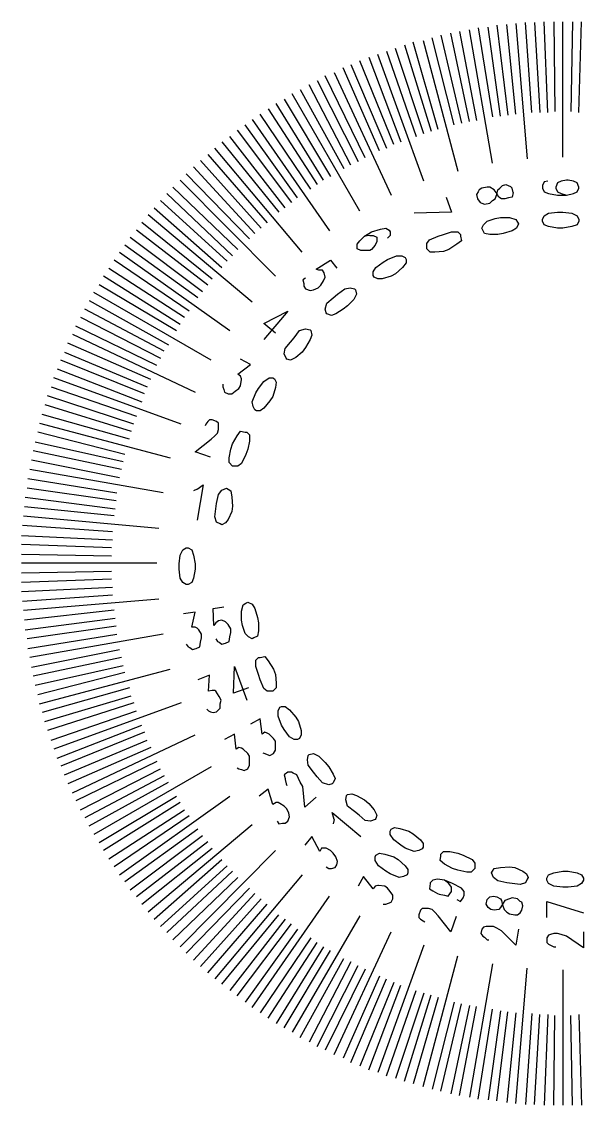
# Model space of a CAD drawing. Extents: x 0.51 to 3.5, y 0.51 to 3.5.
# Drawn here: x 0.505 to 2.058, y 0.505 to 3.5 of the extents above; entities that cross this region are included whole.
import ezdxf

# ---------------------------------------------------------------- set-up
doc = ezdxf.new("R2010")
doc.units = 0
doc.layers.add('1', color=7, linetype='CONTINUOUS')

msp = doc.modelspace()

# ---------------------------------------------------------------- linework, layer by layer
at = {"layer": '1', "color": 7, "linetype": 'CONTINUOUS'}
for p, q in [((1.8071, 3.1088), (1.7431, 3.4779)), ((1.7677, 3.4828), (1.8071, 3.2367)), ((1.8292, 3.2392), (1.7948, 3.4852)), ((1.8194, 3.4902), (1.8489, 3.2416)), ((1.8711, 3.2441), (1.8465, 3.4926)), ((1.8711, 3.4951), (1.9031, 3.1211)), ((1.9154, 3.249), (1.8981, 3.4975)), ((1.9227, 3.4975), (1.9375, 3.249)), ((1.9596, 3.249), (1.9498, 3.5)), ((1.9769, 3.5), (1.9793, 3.2515)), ((2.0015, 3.126), (2.0015, 3.5)), ((2.0285, 3.5), (2.0236, 3.2515)), ((2.0458, 3.249), (2.0531, 3.5)), ((1.6152, 3.4483), (1.7111, 3.0866)), ((1.7013, 3.2146), (1.6398, 3.4557)), ((1.6644, 3.4631), (1.721, 3.2195)), ((1.7431, 3.2244), (1.6914, 3.468)), ((1.716, 3.4729), (1.7628, 3.2269)), ((1.5143, 3.4188), (1.5955, 3.1826)), ((1.6176, 3.19), (1.5389, 3.4262)), ((1.5635, 3.436), (1.6373, 3.1973)), ((1.657, 3.2023), (1.5881, 3.4434)), ((1.534, 3.1604), (1.4405, 3.3917)), ((1.4651, 3.4016), (1.5536, 3.1678)), ((1.6176, 3.0595), (1.4897, 3.409)), ((1.3691, 3.3597), (1.5266, 3.0202)), ((1.4946, 3.1432), (1.3937, 3.372)), ((1.4158, 3.3819), (1.5143, 3.1506)), ((1.4158, 3.1038), (1.3002, 3.3253)), ((1.3223, 3.3376), (1.4355, 3.1137)), ((1.4552, 3.1235), (1.3445, 3.3499)), ((1.4405, 2.9759), (1.2534, 3.3007)), ((1.2756, 3.313), (1.3962, 3.094)), ((1.3396, 3.062), (1.2092, 3.2736)), ((1.2313, 3.2859), (1.3593, 3.0719)), ((1.3051, 3.0374), (1.1649, 3.2441)), ((1.187, 3.2589), (1.3223, 3.0497)), ((1.2682, 3.0128), (1.123, 3.2146)), ((1.1427, 3.2293), (1.3568, 2.9218)), ((1.2338, 2.9857), (1.0812, 3.1826)), ((1.1009, 3.1998), (1.251, 3.0005)), ((1.2805, 2.8627), (1.0394, 3.1506)), ((1.0591, 3.1678), (1.2165, 2.9734)), ((1.1673, 2.9291), (1, 3.1161)), ((1.0197, 3.1334), (1.1845, 2.9439)), ((0.9803, 3.0989), (1.1501, 2.9144)), ((0.9434, 3.062), (1.2067, 2.7963)), ((1.1353, 2.8996), (0.9606, 3.0792)), ((1.9498, 3.0571), (1.9449, 3.0472)), ((1.9596, 3.0595), (1.9498, 3.0571)), ((1.9867, 3.0546), (1.9818, 3.0423)), ((1.9966, 3.0595), (1.9867, 3.0546)), ((2.0113, 3.062), (1.9966, 3.0595)), ((2.0162, 3.062), (2.0113, 3.062)), ((2.031, 3.0595), (2.0162, 3.062)), ((2.0408, 3.0546), (2.031, 3.0595)), ((2.0458, 3.0423), (2.0408, 3.0546)), ((0.9065, 3.0251), (1.0886, 2.8529)), ((1.1033, 2.8701), (0.9237, 3.0423)), ((1.7677, 3.03), (1.7628, 3.0226)), ((1.7702, 3.0349), (1.7677, 3.03)), ((1.7776, 3.0399), (1.7702, 3.0349)), ((1.7923, 3.0423), (1.7776, 3.0399)), ((1.7997, 3.0423), (1.7923, 3.0423)), ((1.812, 3.0349), (1.7997, 3.0423)), ((1.8169, 3.0276), (1.812, 3.0349)), ((1.8243, 3.0153), (1.8169, 3.0276)), ((1.8194, 3.0226), (1.8219, 3.0349)), ((1.8219, 3.0349), (1.8268, 3.0399)), ((1.8268, 3.0399), (1.8342, 3.0472)), ((1.8342, 3.0472), (1.844, 3.0497)), ((1.844, 3.0497), (1.8563, 3.0448)), ((1.8563, 3.0448), (1.8612, 3.0399)), ((1.8637, 3.0276), (1.8612, 3.0399)), ((1.8637, 3.0276), (1.8612, 3.0153)), ((1.9449, 3.0472), (1.9449, 3.0399)), ((1.9449, 3.0399), (1.9498, 3.03)), ((1.9498, 3.03), (1.9621, 3.0251)), ((1.9621, 3.0251), (1.9867, 3.0202)), ((1.9818, 3.0423), (1.9818, 3.0399)), ((1.9818, 3.0399), (1.9867, 3.03)), ((1.9867, 3.03), (1.9966, 3.0251)), ((1.9966, 3.0251), (2.0113, 3.0202)), ((2.0113, 3.0202), (2.031, 3.0251)), ((2.031, 3.0251), (2.0408, 3.03)), ((2.0408, 3.03), (2.0458, 3.0399)), ((2.0458, 3.0399), (2.0458, 3.0423)), ((1.0738, 2.8381), (0.8893, 3.0054)), ((1.6791, 3.0153), (1.6939, 2.9734)), ((1.7628, 3.0226), (1.7653, 3.0103)), ((1.7653, 3.0103), (1.7726, 3.0005)), ((1.7726, 3.0005), (1.7776, 2.998)), ((1.7776, 2.998), (1.7849, 2.9956)), ((1.7849, 2.9956), (1.7997, 2.998)), ((1.7997, 2.998), (1.8071, 3.0054)), ((1.8071, 3.0054), (1.8145, 3.0103)), ((1.8145, 3.0103), (1.8194, 3.0226)), ((1.8317, 3.0103), (1.8243, 3.0153)), ((1.8415, 3.0103), (1.8317, 3.0103)), ((1.8514, 3.0128), (1.8415, 3.0103)), ((1.8612, 3.0153), (1.8514, 3.0128)), ((1.9867, 3.0202), (2.0113, 3.0202)), ((1.1427, 2.7249), (0.8548, 2.966)), ((0.872, 2.9857), (1.0591, 2.8209)), ((1.6939, 2.9734), (1.5906, 2.971)), ((1.9498, 2.9636), (1.9621, 2.971)), ((1.9621, 2.971), (1.9867, 2.9734)), ((1.9867, 2.9734), (2.0015, 2.9734)), ((2.0015, 2.9734), (2.0261, 2.971)), ((2.0261, 2.971), (2.0408, 2.9636)), ((0.8376, 2.9464), (1.032, 2.7889)), ((1.7776, 2.9291), (1.7825, 2.939)), ((1.7825, 2.939), (1.7923, 2.9488)), ((1.7923, 2.9488), (1.8145, 2.9562)), ((1.8145, 2.9562), (1.8292, 2.9587)), ((1.8292, 2.9587), (1.8538, 2.9587)), ((1.8538, 2.9587), (1.8711, 2.9537)), ((1.8711, 2.9537), (1.876, 2.9464)), ((1.8784, 2.9414), (1.8735, 2.9291)), ((1.876, 2.9464), (1.8784, 2.9414)), ((1.9449, 2.9537), (1.9498, 2.9636)), ((1.9449, 2.9488), (1.9449, 2.9537)), ((1.9498, 2.939), (1.9449, 2.9488)), ((1.9621, 2.9341), (1.9498, 2.939)), ((2.0408, 2.939), (2.0261, 2.9341)), ((2.0408, 2.9636), (2.0458, 2.9537)), ((2.0458, 2.9488), (2.0408, 2.939)), ((2.0458, 2.9537), (2.0458, 2.9488)), ((1.0197, 2.7717), (0.8228, 2.9242)), ((1.4405, 2.8947), (1.4528, 2.907)), ((1.4528, 2.907), (1.4724, 2.9193)), ((1.4675, 2.9094), (1.4528, 2.907)), ((1.4675, 2.9094), (1.4774, 2.9094)), ((1.4724, 2.9193), (1.497, 2.9267)), ((1.4774, 2.9094), (1.4872, 2.9045)), ((1.497, 2.9267), (1.5118, 2.9291)), ((1.5118, 2.9291), (1.5217, 2.9242)), ((1.5241, 2.9094), (1.5167, 2.9021)), ((1.5217, 2.9242), (1.5241, 2.9193)), ((1.5241, 2.9193), (1.5241, 2.9094)), ((1.6324, 2.8971), (1.657, 2.907)), ((1.657, 2.907), (1.6718, 2.9119)), ((1.6718, 2.9119), (1.6939, 2.9193)), ((1.6939, 2.9193), (1.7111, 2.9193)), ((1.7111, 2.9193), (1.7185, 2.9119)), ((1.7185, 2.9119), (1.7185, 2.907)), ((1.7185, 2.907), (1.721, 2.8947)), ((1.78, 2.9242), (1.7776, 2.9291)), ((1.7849, 2.9144), (1.78, 2.9242)), ((1.7997, 2.9119), (1.7849, 2.9144)), ((1.8219, 2.9119), (1.7997, 2.9119)), ((1.8366, 2.9144), (1.8219, 2.9119)), ((1.8612, 2.9218), (1.8366, 2.9144)), ((1.8735, 2.9291), (1.8612, 2.9218)), ((1.9867, 2.9291), (1.9621, 2.9341)), ((2.0015, 2.9291), (1.9867, 2.9291)), ((2.0261, 2.9341), (2.0015, 2.9291)), ((0.9926, 2.7372), (0.7908, 2.8824)), ((0.8056, 2.9045), (1.0049, 2.7544)), ((1.4331, 2.8848), (1.4405, 2.8947)), ((1.4331, 2.875), (1.4331, 2.8848)), ((1.4331, 2.8725), (1.4331, 2.875)), ((1.4823, 2.8824), (1.4724, 2.8701)), ((1.4872, 2.8922), (1.4823, 2.8824)), ((1.4872, 2.9045), (1.4872, 2.9021)), ((1.4872, 2.9021), (1.4872, 2.8922)), ((1.625, 2.8873), (1.6324, 2.8971)), ((1.625, 2.8775), (1.625, 2.8873)), ((1.625, 2.8725), (1.625, 2.8775)), ((1.7087, 2.8848), (1.6865, 2.8701)), ((1.721, 2.8947), (1.7087, 2.8848)), ((0.7761, 2.8627), (1.0812, 2.6462)), ((1.4429, 2.8676), (1.4331, 2.8725)), ((1.4552, 2.8676), (1.4429, 2.8676)), ((1.4675, 2.8676), (1.4552, 2.8676)), ((1.4724, 2.8701), (1.4675, 2.8676)), ((1.5167, 2.843), (1.5413, 2.8529)), ((1.5413, 2.8529), (1.5561, 2.8529)), ((1.5561, 2.8529), (1.5659, 2.8479)), ((1.5659, 2.8479), (1.5684, 2.843)), ((1.6348, 2.8627), (1.625, 2.8725)), ((1.6471, 2.8627), (1.6348, 2.8627)), ((1.6718, 2.8652), (1.6471, 2.8627)), ((1.6865, 2.8701), (1.6718, 2.8652)), ((0.7466, 2.8184), (0.9557, 2.6831)), ((0.968, 2.7003), (0.7613, 2.8406)), ((1.3199, 2.8159), (1.3593, 2.8406)), ((1.3273, 2.8135), (1.3199, 2.8159)), ((1.3593, 2.8406), (1.3765, 2.8184)), ((1.4774, 2.8086), (1.4847, 2.8209)), ((1.4847, 2.8209), (1.5044, 2.8356)), ((1.5044, 2.8356), (1.5167, 2.843)), ((1.5586, 2.8209), (1.5389, 2.8036)), ((1.5684, 2.8332), (1.5586, 2.8209)), ((1.5684, 2.843), (1.5684, 2.8332)), ((0.9434, 2.6634), (0.7318, 2.7963)), ((1.2904, 2.7913), (1.283, 2.7864)), ((1.283, 2.7864), (1.2854, 2.7766)), ((1.3371, 2.8135), (1.3273, 2.8135)), ((1.342, 2.8061), (1.3371, 2.8135)), ((1.3396, 2.784), (1.3445, 2.7938)), ((1.3445, 2.7938), (1.342, 2.8061)), ((1.4774, 2.7987), (1.4774, 2.8086)), ((1.4798, 2.7938), (1.4774, 2.7987)), ((1.4897, 2.7889), (1.4798, 2.7938)), ((1.502, 2.7889), (1.4897, 2.7889)), ((1.5266, 2.7963), (1.502, 2.7889)), ((1.5389, 2.8036), (1.5266, 2.7963)), ((0.7195, 2.7741), (0.9336, 2.6462)), ((1.2854, 2.7766), (1.2854, 2.7692)), ((1.2854, 2.7692), (1.2904, 2.7618)), ((1.2904, 2.7618), (1.3027, 2.7569)), ((1.3027, 2.7569), (1.3125, 2.7594)), ((1.3125, 2.7594), (1.3248, 2.7643)), ((1.3248, 2.7643), (1.3322, 2.7717)), ((1.3322, 2.7717), (1.3396, 2.784)), ((1.3789, 2.747), (1.3986, 2.7618)), ((1.3986, 2.7618), (1.4134, 2.7643)), ((1.4134, 2.7643), (1.4257, 2.7618)), ((1.4257, 2.7618), (1.4281, 2.7594)), ((1.4281, 2.7594), (1.4306, 2.747)), ((0.6924, 2.7298), (0.9114, 2.6068)), ((1.0295, 2.565), (0.7047, 2.752)), ((1.3494, 2.7224), (1.3666, 2.7372)), ((1.3666, 2.7372), (1.3789, 2.747)), ((1.4232, 2.7323), (1.406, 2.7151)), ((1.4306, 2.747), (1.4232, 2.7323)), ((0.8991, 2.5896), (0.6801, 2.7052)), ((1.2411, 2.7003), (1.1747, 2.6216)), ((1.1747, 2.6658), (1.2411, 2.7003)), ((1.3445, 2.7052), (1.3494, 2.7224)), ((1.3469, 2.6954), (1.3445, 2.7052)), ((1.3494, 2.6929), (1.3469, 2.6954)), ((1.3937, 2.7052), (1.374, 2.6929)), ((1.406, 2.7151), (1.3937, 2.7052)), ((0.6678, 2.6831), (0.8893, 2.5699)), ((1.2067, 2.6388), (1.1747, 2.6658)), ((1.3617, 2.688), (1.3494, 2.6929)), ((1.374, 2.6929), (1.3617, 2.688)), ((0.6457, 2.6363), (0.9852, 2.4764)), ((0.8794, 2.5502), (0.6555, 2.6585)), ((1.2584, 2.6265), (1.2731, 2.6462)), ((1.2731, 2.6462), (1.2904, 2.6511)), ((1.2904, 2.6511), (1.3027, 2.6486)), ((1.3027, 2.6486), (1.3051, 2.6462)), ((1.3051, 2.6462), (1.3076, 2.6339)), ((0.8622, 2.5108), (0.6334, 2.6117)), ((1.2338, 2.5969), (1.2485, 2.6142)), ((1.2485, 2.6142), (1.2584, 2.6265)), ((1.3027, 2.6216), (1.2904, 2.5994)), ((1.3076, 2.6339), (1.3027, 2.6216)), ((0.6235, 2.5871), (0.8524, 2.4911)), ((1.2313, 2.5822), (1.2338, 2.5969)), ((1.2362, 2.5699), (1.2313, 2.5822)), ((1.2805, 2.5871), (1.2633, 2.5723)), ((1.2904, 2.5994), (1.2805, 2.5871)), ((0.845, 2.4715), (0.6137, 2.565)), ((1.1033, 2.5256), (1.1378, 2.5527)), ((1.1378, 2.5527), (1.1107, 2.5674)), ((1.2387, 2.5674), (1.2362, 2.5699)), ((1.2485, 2.565), (1.2387, 2.5674)), ((1.2633, 2.5723), (1.2485, 2.565)), ((0.9459, 2.3878), (0.594, 2.5157)), ((0.6038, 2.5404), (0.8376, 2.4493)), ((1.1107, 2.5207), (1.1033, 2.5256)), ((1.1132, 2.5133), (1.1107, 2.5207)), ((1.1747, 2.5059), (1.1895, 2.5157)), ((1.1895, 2.5157), (1.1993, 2.5157)), ((1.1993, 2.5157), (1.2042, 2.5133)), ((0.5866, 2.4911), (0.8228, 2.4099)), ((1.0615, 2.4985), (1.0615, 2.4911)), ((1.0615, 2.4911), (1.064, 2.4838)), ((1.096, 2.4788), (1.1058, 2.4862)), ((1.1058, 2.4862), (1.1107, 2.4936)), ((1.1107, 2.4936), (1.1132, 2.5108)), ((1.1132, 2.5108), (1.1132, 2.5133)), ((1.1526, 2.4739), (1.1599, 2.4862)), ((1.1599, 2.4862), (1.1747, 2.5059)), ((1.2067, 2.4887), (1.1993, 2.4641)), ((1.2042, 2.5133), (1.2092, 2.5034)), ((1.2092, 2.5034), (1.2067, 2.4887)), ((0.8155, 2.3878), (0.5768, 2.4665)), ((1.064, 2.4838), (1.0664, 2.4764)), ((1.0664, 2.4764), (1.0763, 2.4715)), ((1.0763, 2.4715), (1.0861, 2.4715)), ((1.0861, 2.4715), (1.096, 2.4788)), ((1.1427, 2.4493), (1.1526, 2.4739)), ((1.1993, 2.4641), (1.1919, 2.4518)), ((0.5694, 2.4419), (0.8081, 2.3681)), ((1.1452, 2.437), (1.1427, 2.4493)), ((1.1501, 2.4272), (1.1452, 2.437)), ((1.155, 2.4247), (1.1501, 2.4272)), ((1.1747, 2.4321), (1.1649, 2.4247)), ((1.1919, 2.4518), (1.1747, 2.4321)), ((0.8031, 2.346), (0.562, 2.4149)), ((1.0246, 2.4001), (1.0197, 2.3952)), ((1.032, 2.4001), (1.0246, 2.4001)), ((1.0443, 2.3952), (1.032, 2.4001)), ((1.1649, 2.4247), (1.155, 2.4247)), ((0.5546, 2.3903), (0.9163, 2.2943)), ((1.0148, 2.3878), (1.0123, 2.3829)), ((1.0197, 2.3952), (1.0148, 2.3878)), ((1.0492, 2.3903), (1.0443, 2.3952)), ((1.0468, 2.3632), (1.0492, 2.373)), ((1.0492, 2.3853), (1.0492, 2.3903)), ((1.0492, 2.373), (1.0492, 2.3853)), ((1.1009, 2.3558), (1.1107, 2.3681)), ((1.1107, 2.3681), (1.123, 2.3656)), ((0.5423, 2.3386), (0.7859, 2.2844)), ((0.7908, 2.3041), (0.5497, 2.3656)), ((0.9852, 2.3115), (1.0295, 2.346)), ((1.0295, 2.346), (1.0394, 2.3558)), ((1.0394, 2.3558), (1.0468, 2.3632)), ((1.0886, 2.3337), (1.1009, 2.3558)), ((1.123, 2.3656), (1.128, 2.3656)), ((1.128, 2.3656), (1.1353, 2.3583)), ((1.1353, 2.341), (1.1304, 2.3189)), ((1.1353, 2.3583), (1.1353, 2.341)), ((0.781, 2.2623), (0.5374, 2.314)), ((1.0271, 2.2968), (0.9852, 2.3115)), ((1.0787, 2.2943), (1.0837, 2.3189)), ((1.0837, 2.3189), (1.0886, 2.3337)), ((1.1304, 2.3189), (1.1255, 2.3041)), ((0.5325, 2.2894), (0.7761, 2.2402)), ((1.0787, 2.282), (1.0787, 2.2943)), ((1.0886, 2.2721), (1.0787, 2.282)), ((1.1132, 2.2795), (1.1033, 2.2721)), ((1.1255, 2.3041), (1.1132, 2.2795)), ((0.8967, 2.1983), (0.5276, 2.2623)), ((1.0935, 2.2721), (1.0886, 2.2721)), ((1.1033, 2.2721), (1.0935, 2.2721)), ((0.5226, 2.2377), (0.7687, 2.1983)), ((1.0074, 2.2205), (0.9902, 2.122)), ((0.9902, 2.2082), (1.0074, 2.2205)), ((0.7662, 2.1762), (0.5202, 2.2106)), ((0.9902, 2.2082), (0.9803, 2.2032)), ((1.0443, 2.1688), (1.0492, 2.1934)), ((1.0492, 2.1934), (1.0591, 2.2057)), ((1.0591, 2.2057), (1.0714, 2.2106)), ((1.0714, 2.2106), (1.0763, 2.2082)), ((1.0763, 2.2082), (1.0837, 2.2032)), ((1.0837, 2.2032), (1.0861, 2.186)), ((0.7613, 2.1344), (0.5128, 2.159)), ((0.5153, 2.186), (0.7638, 2.154)), ((1.0418, 2.154), (1.0443, 2.1688)), ((1.0861, 2.186), (1.0886, 2.1614)), ((1.0886, 2.1614), (1.0861, 2.1467)), ((0.5103, 2.1344), (0.8844, 2.0999)), ((1.0394, 2.1319), (1.0418, 2.154)), ((1.0443, 2.1171), (1.0394, 2.1319)), ((1.0861, 2.1467), (1.0763, 2.1245)), ((0.7564, 2.0901), (0.5079, 2.1073)), ((1.0541, 2.1122), (1.0443, 2.1171)), ((1.0591, 2.1097), (1.0541, 2.1122)), ((1.0689, 2.1147), (1.0591, 2.1097)), ((1.0763, 2.1245), (1.0689, 2.1147)), ((0.5054, 2.0802), (0.7564, 2.0679)), ((0.7539, 2.0458), (0.5054, 2.0556)), ((0.9434, 2.0261), (0.9508, 2.0408)), ((0.9508, 2.0408), (0.9606, 2.0458)), ((0.9606, 2.0458), (0.9656, 2.0458)), ((0.9656, 2.0458), (0.9754, 2.0408)), ((0.9754, 2.0408), (0.9803, 2.0261)), ((0.5054, 2.0285), (0.7539, 2.0236)), ((0.9409, 2.0015), (0.9434, 2.0261)), ((0.9803, 2.0261), (0.9852, 2.0015)), ((0.8794, 2.0039), (0.5054, 2.0039)), ((0.5054, 1.9769), (0.7539, 1.9818)), ((0.9409, 1.9867), (0.9409, 2.0015)), ((0.9434, 1.9621), (0.9409, 1.9867)), ((0.9852, 1.9867), (0.9803, 1.9621)), ((0.9852, 2.0015), (0.9852, 1.9867)), ((0.7539, 1.9596), (0.5054, 1.9498)), ((0.9508, 1.9498), (0.9434, 1.9621)), ((0.9606, 1.9449), (0.9508, 1.9498)), ((0.9754, 1.9498), (0.9656, 1.9449)), ((0.9803, 1.9621), (0.9754, 1.9498)), ((0.5054, 1.9252), (0.7564, 1.9375)), ((0.9656, 1.9449), (0.9606, 1.9449)), ((0.7564, 1.9154), (0.5079, 1.8981)), ((0.5103, 1.8735), (0.8844, 1.9055)), ((1.1132, 1.8711), (1.1181, 1.8883)), ((1.1181, 1.8883), (1.1255, 1.8932)), ((1.1255, 1.8932), (1.1304, 1.8957)), ((1.1304, 1.8957), (1.1427, 1.8907)), ((1.1427, 1.8907), (1.1501, 1.8784)), ((0.7613, 1.8735), (0.5128, 1.8465)), ((0.9852, 1.8686), (0.9532, 1.8637)), ((0.9754, 1.8268), (0.9852, 1.8686)), ((1.0344, 1.8784), (1.064, 1.8834)), ((1.0369, 1.8317), (1.0344, 1.8784)), ((1.1132, 1.8465), (1.1132, 1.8711)), ((1.1501, 1.8784), (1.1575, 1.8538)), ((0.5153, 1.8194), (0.7638, 1.8514)), ((0.7662, 1.8292), (0.5202, 1.7948)), ((0.9852, 1.8268), (0.9754, 1.8268)), ((0.9902, 1.8243), (0.9852, 1.8268)), ((1.0418, 1.8391), (1.0369, 1.8317)), ((1.0492, 1.844), (1.0418, 1.8391)), ((1.0591, 1.8465), (1.0492, 1.844)), ((1.0689, 1.8415), (1.0591, 1.8465)), ((1.0763, 1.8342), (1.0689, 1.8415)), ((1.0837, 1.8219), (1.0763, 1.8342)), ((1.1156, 1.8317), (1.1132, 1.8465)), ((1.123, 1.8095), (1.1156, 1.8317)), ((1.1575, 1.8538), (1.1599, 1.8391)), ((1.1599, 1.8391), (1.1599, 1.8169)), ((0.5226, 1.7677), (0.7687, 1.8071)), ((0.8967, 1.8071), (0.5276, 1.7431)), ((0.9951, 1.8194), (0.9902, 1.8243)), ((1.0025, 1.8071), (0.9951, 1.8194)), ((1, 1.7849), (1.0025, 1.7972)), ((1.0025, 1.7972), (1.0025, 1.8071)), ((1.0787, 1.7874), (1.0812, 1.7997)), ((1.0812, 1.7997), (1.0837, 1.812)), ((1.0837, 1.812), (1.0837, 1.8219)), ((1.1329, 1.7997), (1.123, 1.8095)), ((1.1427, 1.7948), (1.1329, 1.7997)), ((1.1476, 1.7972), (1.1427, 1.7948)), ((1.1575, 1.8022), (1.1476, 1.7972)), ((1.1599, 1.8169), (1.1575, 1.8022)), ((0.9606, 1.78), (0.9656, 1.7726)), ((0.9656, 1.7726), (0.9705, 1.7702)), ((0.9705, 1.7702), (0.9779, 1.7653)), ((0.9779, 1.7653), (0.9877, 1.7677)), ((0.9877, 1.7677), (0.9975, 1.7726)), ((0.9975, 1.7726), (1, 1.7849)), ((1.0418, 1.7948), (1.0468, 1.7874)), ((1.0468, 1.7874), (1.0517, 1.7849)), ((1.0517, 1.7849), (1.0591, 1.78)), ((1.0591, 1.78), (1.0689, 1.7825)), ((1.0689, 1.7825), (1.0787, 1.7874)), ((0.5325, 1.716), (0.7761, 1.7653)), ((0.781, 1.7431), (0.5374, 1.6914)), ((1.1526, 1.7357), (1.1599, 1.7431)), ((1.1599, 1.7431), (1.1649, 1.7431)), ((1.1649, 1.7431), (1.1772, 1.7456)), ((1.1772, 1.7456), (1.187, 1.7333)), ((0.5423, 1.6668), (0.7859, 1.721)), ((0.5546, 1.6152), (0.9163, 1.7111)), ((1.091, 1.6447), (1.0935, 1.7185)), ((1.0935, 1.7185), (1.128, 1.625)), ((1.1526, 1.7185), (1.1526, 1.7357)), ((1.1599, 1.6964), (1.1526, 1.7185)), ((1.187, 1.7333), (1.2018, 1.7111)), ((1.2018, 1.7111), (1.2067, 1.6964)), ((0.7908, 1.7013), (0.5497, 1.6398)), ((1.0246, 1.6939), (0.9926, 1.6816)), ((1.0221, 1.6496), (1.0246, 1.6939)), ((1.1649, 1.6816), (1.1599, 1.6964)), ((1.1747, 1.657), (1.1649, 1.6816)), ((1.2067, 1.6964), (1.2092, 1.6718)), ((0.8031, 1.6594), (0.562, 1.5906)), ((1.032, 1.6521), (1.0221, 1.6496)), ((1.0394, 1.6521), (1.032, 1.6521)), ((1.0418, 1.6496), (1.0394, 1.6521)), ((1.0517, 1.6348), (1.0418, 1.6496)), ((1.1329, 1.6594), (1.091, 1.6447)), ((1.1845, 1.6496), (1.1747, 1.657)), ((1.1944, 1.6496), (1.1845, 1.6496)), ((1.1993, 1.6496), (1.1944, 1.6496)), ((1.2092, 1.6594), (1.1993, 1.6496)), ((1.2092, 1.6718), (1.2092, 1.6594)), ((0.5694, 1.5659), (0.8081, 1.6373)), ((0.8155, 1.6176), (0.5768, 1.5413)), ((0.9459, 1.6176), (0.594, 1.4897)), ((1.0566, 1.625), (1.0517, 1.6348)), ((1.0541, 1.6152), (1.0566, 1.625)), ((0.5866, 1.5143), (0.8228, 1.5955)), ((1.0172, 1.6004), (1.0221, 1.5955)), ((1.0221, 1.5955), (1.0271, 1.593)), ((1.0271, 1.593), (1.0344, 1.5906)), ((1.0344, 1.5906), (1.0443, 1.593)), ((1.0443, 1.593), (1.0541, 1.6029)), ((1.0541, 1.6029), (1.0541, 1.6152)), ((1.2141, 1.5955), (1.219, 1.6053)), ((1.2141, 1.5807), (1.2141, 1.5955)), ((1.219, 1.6053), (1.2239, 1.6078)), ((1.2239, 1.6078), (1.2338, 1.6078)), ((1.2338, 1.6078), (1.2461, 1.5979)), ((1.2461, 1.5979), (1.2633, 1.5782)), ((1.1649, 1.5733), (1.1378, 1.5586)), ((1.1698, 1.5315), (1.1649, 1.5733)), ((1.2239, 1.5561), (1.2141, 1.5807)), ((1.2633, 1.5782), (1.2707, 1.5659)), ((1.2707, 1.5659), (1.2781, 1.5413)), ((0.6038, 1.4651), (0.8376, 1.5561)), ((0.845, 1.5364), (0.6137, 1.4429)), ((0.6457, 1.3691), (0.9852, 1.529)), ((1.0935, 1.5315), (1.0664, 1.5167)), ((1.0984, 1.4897), (1.0935, 1.5315)), ((1.1772, 1.5364), (1.1698, 1.5315)), ((1.1845, 1.534), (1.1772, 1.5364)), ((1.1895, 1.5315), (1.1845, 1.534)), ((1.2018, 1.5192), (1.1895, 1.5315)), ((1.2313, 1.5438), (1.2239, 1.5561)), ((1.2461, 1.5241), (1.2313, 1.5438)), ((1.2781, 1.529), (1.2731, 1.5192)), ((1.2781, 1.5413), (1.2781, 1.529)), ((0.6235, 1.4183), (0.8524, 1.5143)), ((1.2067, 1.5118), (1.2018, 1.5192)), ((1.2067, 1.4995), (1.2067, 1.5118)), ((1.2067, 1.4872), (1.2067, 1.4995)), ((1.2584, 1.5167), (1.2461, 1.5241)), ((1.2682, 1.5167), (1.2584, 1.5167)), ((1.2731, 1.5192), (1.2682, 1.5167)), ((0.8622, 1.4946), (0.6334, 1.3937)), ((1.1058, 1.4946), (1.0984, 1.4897)), ((1.1132, 1.4921), (1.1058, 1.4946)), ((1.1181, 1.4897), (1.1132, 1.4921)), ((1.1304, 1.4774), (1.1181, 1.4897)), ((1.1353, 1.47), (1.1304, 1.4774)), ((1.1353, 1.4577), (1.1353, 1.47)), ((1.1722, 1.4798), (1.1772, 1.4774)), ((1.1772, 1.4774), (1.1845, 1.4749)), ((1.1845, 1.4749), (1.1919, 1.4724)), ((1.1919, 1.4724), (1.2018, 1.4774)), ((1.2018, 1.4774), (1.2067, 1.4872)), ((1.2953, 1.4601), (1.2977, 1.4724)), ((1.2977, 1.4724), (1.3002, 1.4749)), ((1.3002, 1.4749), (1.3125, 1.4774)), ((1.3125, 1.4774), (1.3273, 1.47)), ((1.3273, 1.47), (1.3445, 1.4528)), ((0.8794, 1.4552), (0.6555, 1.3469)), ((1.0295, 1.4405), (0.7047, 1.2534)), ((1.1009, 1.438), (1.1058, 1.4355)), ((1.1304, 1.4355), (1.1353, 1.4454)), ((1.1353, 1.4454), (1.1353, 1.4577)), ((1.2977, 1.4454), (1.2953, 1.4601)), ((1.3125, 1.4257), (1.2977, 1.4454)), ((1.3445, 1.4528), (1.3543, 1.4405)), ((1.3543, 1.4405), (1.3666, 1.4208)), ((0.6678, 1.3223), (0.8893, 1.4355)), ((0.8991, 1.4158), (0.6801, 1.3002)), ((1.1058, 1.4355), (1.1132, 1.4331)), ((1.1132, 1.4331), (1.1206, 1.4306)), ((1.1206, 1.4306), (1.1304, 1.4355)), ((1.2411, 1.4257), (1.2313, 1.4183)), ((1.2313, 1.4183), (1.2338, 1.4085)), ((1.2338, 1.4085), (1.2338, 1.406)), ((1.251, 1.4257), (1.2411, 1.4257)), ((1.2559, 1.4232), (1.251, 1.4257)), ((1.2657, 1.4183), (1.2559, 1.4232)), ((1.2707, 1.4085), (1.2657, 1.4183)), ((1.2756, 1.3986), (1.2707, 1.4085)), ((1.3223, 1.4134), (1.3125, 1.4257)), ((1.3371, 1.3962), (1.3223, 1.4134)), ((1.3666, 1.4208), (1.3716, 1.4085)), ((1.3716, 1.4085), (1.3666, 1.3962)), ((0.6924, 1.2781), (0.9114, 1.3986)), ((1.187, 1.3789), (1.1624, 1.3593)), ((1.1993, 1.3371), (1.187, 1.3789)), ((1.2338, 1.406), (1.2362, 1.3937)), ((1.2362, 1.3937), (1.2387, 1.3888)), ((1.283, 1.3863), (1.2756, 1.3986)), ((1.2879, 1.3297), (1.283, 1.3863)), ((1.3543, 1.3912), (1.3371, 1.3962)), ((1.3642, 1.3937), (1.3543, 1.3912)), ((1.3666, 1.3962), (1.3642, 1.3937)), ((0.7195, 1.2313), (0.9336, 1.3593)), ((0.7761, 1.1427), (1.0812, 1.3593)), ((1.2879, 1.3297), (1.3199, 1.3568)), ((1.4011, 1.3494), (1.4035, 1.3617)), ((1.406, 1.3322), (1.4011, 1.3494)), ((1.4035, 1.3617), (1.406, 1.3642)), ((1.406, 1.3642), (1.4183, 1.3666)), ((1.4183, 1.3666), (1.4306, 1.3617)), ((1.4306, 1.3617), (1.4528, 1.3494)), ((1.4528, 1.3494), (1.4651, 1.3396)), ((0.9434, 1.342), (0.7318, 1.2092)), ((0.7466, 1.187), (0.9557, 1.3223)), ((1.2092, 1.342), (1.1993, 1.3371)), ((1.2141, 1.342), (1.2092, 1.342)), ((1.219, 1.3396), (1.2141, 1.342)), ((1.2313, 1.3322), (1.219, 1.3396)), ((1.2387, 1.3248), (1.2313, 1.3322)), ((1.2436, 1.3125), (1.2387, 1.3248)), ((1.4257, 1.3174), (1.406, 1.3322)), ((1.4651, 1.3396), (1.4798, 1.3223)), ((1.4798, 1.3223), (1.4872, 1.3076)), ((0.968, 1.3051), (0.7613, 1.1649)), ((1.2116, 1.2904), (1.2165, 1.283)), ((1.2338, 1.2854), (1.2411, 1.2904)), ((1.2411, 1.2904), (1.2461, 1.3027)), ((1.2461, 1.3027), (1.2436, 1.3125)), ((1.3642, 1.315), (1.4429, 1.2485)), ((1.3691, 1.2953), (1.3642, 1.315)), ((1.3691, 1.2953), (1.3666, 1.283)), ((1.438, 1.3076), (1.4257, 1.3174)), ((1.4552, 1.2928), (1.438, 1.3076)), ((1.47, 1.2904), (1.4552, 1.2928)), ((1.4823, 1.2953), (1.47, 1.2904)), ((1.4847, 1.2977), (1.4823, 1.2953)), ((1.4872, 1.3076), (1.4847, 1.2977)), ((0.9926, 1.2682), (0.7908, 1.123)), ((1.1427, 1.2805), (0.8548, 1.0394)), ((1.2165, 1.283), (1.2264, 1.2854)), ((1.2264, 1.2854), (1.2338, 1.2854)), ((1.5241, 1.2633), (1.5266, 1.2682)), ((1.5241, 1.2534), (1.5241, 1.2633)), ((1.5266, 1.2682), (1.5364, 1.2731)), ((1.5364, 1.2731), (1.5512, 1.2707)), ((1.5512, 1.2707), (1.5758, 1.2633)), ((1.5758, 1.2633), (1.5881, 1.2559)), ((0.8056, 1.1009), (1.0049, 1.251)), ((1.0197, 1.2338), (0.8228, 1.0812)), ((1.3076, 1.2485), (1.2879, 1.2239)), ((1.3297, 1.2067), (1.3076, 1.2485)), ((1.534, 1.2387), (1.5241, 1.2534)), ((1.5536, 1.2239), (1.534, 1.2387)), ((1.5881, 1.2559), (1.6078, 1.2387)), ((1.6078, 1.2387), (1.6152, 1.2288)), ((1.6152, 1.2288), (1.6152, 1.219)), ((0.8376, 1.0615), (1.032, 1.2165)), ((0.9434, 0.9434), (1.2067, 1.2092)), ((1.3346, 1.2165), (1.3297, 1.2067)), ((1.3396, 1.2165), (1.3346, 1.2165)), ((1.3469, 1.2165), (1.3396, 1.2165)), ((1.3593, 1.2092), (1.3469, 1.2165)), ((1.3666, 1.2018), (1.3593, 1.2092)), ((1.374, 1.1919), (1.3666, 1.2018)), ((1.4847, 1.1969), (1.4946, 1.2018)), ((1.4946, 1.2018), (1.5094, 1.1993)), ((1.5094, 1.1993), (1.534, 1.1919)), ((1.5659, 1.2165), (1.5536, 1.2239)), ((1.5906, 1.2067), (1.5659, 1.2165)), ((1.6029, 1.2092), (1.5906, 1.2067)), ((1.6127, 1.2141), (1.6029, 1.2092)), ((1.6152, 1.219), (1.6127, 1.2141)), ((1.6644, 1.1993), (1.6718, 1.2067)), ((1.6644, 1.1944), (1.6644, 1.1993)), ((1.6718, 1.2067), (1.689, 1.2067)), ((1.689, 1.2067), (1.7111, 1.2018)), ((1.7111, 1.2018), (1.7259, 1.1969)), ((0.872, 1.0197), (1.0591, 1.1845)), ((1.3716, 1.1624), (1.3765, 1.1698)), ((1.3789, 1.1796), (1.374, 1.1919)), ((1.3765, 1.1698), (1.3789, 1.1796)), ((1.4823, 1.1919), (1.4847, 1.1969)), ((1.4823, 1.1821), (1.4823, 1.1919)), ((1.4921, 1.1673), (1.4823, 1.1821)), ((1.534, 1.1919), (1.5463, 1.1845)), ((1.5463, 1.1845), (1.5659, 1.1673)), ((1.6619, 1.1821), (1.6644, 1.1944)), ((1.6742, 1.1722), (1.6619, 1.1821)), ((1.6964, 1.1599), (1.6742, 1.1722)), ((1.7259, 1.1969), (1.7505, 1.1845)), ((1.7505, 1.1845), (1.7579, 1.1747)), ((1.7579, 1.1747), (1.7579, 1.1649)), ((1.0738, 1.1673), (0.8893, 1)), ((0.9065, 0.9828), (1.0886, 1.1526)), ((1.2805, 1.1427), (1.0394, 0.8548)), ((1.3469, 1.1649), (1.3543, 1.1599)), ((1.3543, 1.1599), (1.3617, 1.1599)), ((1.3617, 1.1599), (1.3716, 1.1624)), ((1.5118, 1.1526), (1.4921, 1.1673)), ((1.5241, 1.1452), (1.5118, 1.1526)), ((1.5487, 1.1353), (1.5241, 1.1452)), ((1.5709, 1.1427), (1.561, 1.1378)), ((1.5659, 1.1673), (1.5733, 1.1575)), ((1.5733, 1.1476), (1.5709, 1.1427)), ((1.5733, 1.1575), (1.5733, 1.1476)), ((1.7111, 1.155), (1.6964, 1.1599)), ((1.7357, 1.1501), (1.7111, 1.155)), ((1.748, 1.1501), (1.7357, 1.1501)), ((1.7579, 1.1599), (1.748, 1.1501)), ((1.7579, 1.1649), (1.7579, 1.1599)), ((1.8046, 1.1476), (1.8071, 1.1526)), ((1.8095, 1.1353), (1.8046, 1.1476)), ((1.8071, 1.1526), (1.812, 1.1599)), ((1.812, 1.1599), (1.8292, 1.1624)), ((1.8292, 1.1624), (1.8538, 1.1649)), ((1.8538, 1.1649), (1.8686, 1.1624)), ((1.8686, 1.1624), (1.8907, 1.1526)), ((1.8907, 1.1526), (1.9006, 1.1452)), ((1.9006, 1.1452), (1.9055, 1.1353)), ((1.9572, 1.1329), (1.9621, 1.1427)), ((1.9621, 1.1427), (1.9769, 1.1476)), ((1.9769, 1.1476), (2.0015, 1.1526)), ((2.0015, 1.1526), (2.0162, 1.1526)), ((2.0162, 1.1526), (2.0408, 1.1476)), ((2.0408, 1.1476), (2.0531, 1.1427)), ((2.0531, 1.1427), (2.0581, 1.1329)), ((1.1033, 1.1353), (0.9237, 0.9631)), ((1.4503, 1.1378), (1.4355, 1.1107)), ((1.4774, 1.1033), (1.4503, 1.1378)), ((1.4823, 1.1107), (1.4774, 1.1033)), ((1.4897, 1.1132), (1.4823, 1.1107)), ((1.4921, 1.1132), (1.4897, 1.1132)), ((1.5094, 1.1107), (1.4921, 1.1132)), ((1.5167, 1.1058), (1.5094, 1.1107)), ((1.561, 1.1378), (1.5487, 1.1353)), ((1.6348, 1.1181), (1.6324, 1.1033)), ((1.6422, 1.128), (1.6348, 1.1206)), ((1.6348, 1.1206), (1.6348, 1.1181)), ((1.6545, 1.1304), (1.6422, 1.128)), ((1.6742, 1.128), (1.6545, 1.1304)), ((1.6964, 1.1181), (1.6742, 1.128)), ((1.6865, 1.1181), (1.6742, 1.128)), ((1.6939, 1.1083), (1.6865, 1.1181)), ((1.6939, 1.0984), (1.6939, 1.1083)), ((1.721, 1.1058), (1.6964, 1.1181)), ((1.8219, 1.1255), (1.8095, 1.1353)), ((1.8465, 1.1206), (1.8219, 1.1255)), ((1.8612, 1.1181), (1.8465, 1.1206)), ((1.8834, 1.1156), (1.8612, 1.1181)), ((1.8981, 1.1206), (1.8834, 1.1156)), ((1.9031, 1.1304), (1.8981, 1.1206)), ((1.9055, 1.1353), (1.9031, 1.1304)), ((1.9572, 1.128), (1.9572, 1.1329)), ((1.9621, 1.1181), (1.9572, 1.128)), ((1.9769, 1.1107), (1.9621, 1.1181)), ((2.0015, 1.1083), (1.9769, 1.1107)), ((2.0162, 1.1083), (2.0015, 1.1083)), ((2.0408, 1.1107), (2.0162, 1.1083)), ((2.0531, 1.1181), (2.0408, 1.1107)), ((2.0581, 1.128), (2.0531, 1.1181)), ((2.0581, 1.1329), (2.0581, 1.128)), ((1.1353, 1.1058), (0.9606, 0.9262)), ((0.9803, 0.9065), (1.1501, 1.091)), ((1.1427, 0.7761), (1.3568, 1.0837)), ((1.5241, 1.096), (1.5167, 1.1058)), ((1.5315, 1.0861), (1.5241, 1.096)), ((1.5315, 1.0763), (1.5315, 1.0861)), ((1.6324, 1.1033), (1.6422, 1.0984)), ((1.6422, 1.0984), (1.6545, 1.091)), ((1.6545, 1.091), (1.6594, 1.0886)), ((1.6594, 1.0886), (1.6742, 1.0861)), ((1.6742, 1.0861), (1.6841, 1.0837)), ((1.6841, 1.0837), (1.6939, 1.096)), ((1.6939, 1.096), (1.6939, 1.0984)), ((1.7185, 1.0689), (1.7259, 1.0787)), ((1.7283, 1.096), (1.721, 1.1058)), ((1.7259, 1.0787), (1.7283, 1.0861)), ((1.7283, 1.0861), (1.7283, 1.096)), ((1.7923, 1.0738), (1.7997, 1.0812)), ((1.7997, 1.0812), (1.8095, 1.0837)), ((1.8095, 1.0837), (1.8194, 1.0812)), ((1.8194, 1.0812), (1.8292, 1.0763)), ((1.8612, 1.0787), (1.8538, 1.0763)), ((1.876, 1.0763), (1.8612, 1.0787)), ((1.1673, 1.0763), (1, 0.8893)), ((1.0197, 0.872), (1.1845, 1.0615)), ((1.5044, 1.0615), (1.5118, 1.0615)), ((1.5118, 1.0615), (1.5192, 1.064)), ((1.5192, 1.064), (1.5266, 1.0664)), ((1.5266, 1.0664), (1.5315, 1.0763)), ((1.6127, 1.0492), (1.6078, 1.0443)), ((1.6176, 1.0492), (1.6127, 1.0492)), ((1.6299, 1.0492), (1.6176, 1.0492)), ((1.6398, 1.0468), (1.6299, 1.0492)), ((1.7087, 1.0738), (1.7185, 1.0689)), ((1.7899, 1.0615), (1.7923, 1.0738)), ((1.7948, 1.0517), (1.7899, 1.0615)), ((1.8022, 1.0468), (1.7948, 1.0517)), ((1.8292, 1.0517), (1.8243, 1.0468)), ((1.8292, 1.0763), (1.8317, 1.0714)), ((1.8366, 1.064), (1.8292, 1.0517)), ((1.8317, 1.0714), (1.8342, 1.0591)), ((1.8342, 1.0591), (1.8391, 1.0468)), ((1.8415, 1.0714), (1.8366, 1.064)), ((1.8538, 1.0763), (1.8415, 1.0714)), ((1.8834, 1.0689), (1.876, 1.0763)), ((1.8883, 1.0664), (1.8834, 1.0689)), ((1.8907, 1.0566), (1.8883, 1.0664)), ((1.8883, 1.0443), (1.8907, 1.0566)), ((1.9572, 1.0246), (1.9572, 1.0689)), ((1.9572, 1.0689), (2.0581, 1.0369)), ((1.0591, 0.8401), (1.2165, 1.032)), ((1.2338, 1.0197), (1.0812, 0.8228)), ((1.4405, 1.0295), (1.2534, 0.7072)), ((1.6078, 1.0443), (1.6029, 1.032)), ((1.6029, 1.032), (1.6029, 1.0246)), ((1.6029, 1.0246), (1.6078, 1.0197)), ((1.6078, 1.0197), (1.6152, 1.0148)), ((1.6471, 1.0394), (1.6398, 1.0468)), ((1.657, 1.0295), (1.6471, 1.0394)), ((1.6914, 0.9852), (1.657, 1.0295)), ((1.7062, 1.0271), (1.6914, 0.9852)), ((1.812, 1.0443), (1.8022, 1.0468)), ((1.8243, 1.0468), (1.812, 1.0443)), ((1.8391, 1.0468), (1.8465, 1.0394)), ((1.8465, 1.0394), (1.8538, 1.0344)), ((1.8538, 1.0344), (1.8686, 1.032)), ((1.8686, 1.032), (1.876, 1.032)), ((1.876, 1.032), (1.8834, 1.0369)), ((1.8834, 1.0369), (1.8883, 1.0443)), ((1.1009, 0.8081), (1.251, 1.0074)), ((1.2682, 0.9926), (1.123, 0.7908)), ((1.6152, 1.0148), (1.6201, 1.0123)), ((1.7776, 0.9926), (1.7751, 0.9803)), ((1.7825, 0.9975), (1.7776, 0.9926)), ((1.7899, 1), (1.7825, 0.9975)), ((1.7997, 1), (1.7899, 1)), ((1.8095, 1), (1.7997, 1)), ((1.8194, 0.9951), (1.8095, 1)), ((1.8317, 0.9877), (1.8194, 0.9951)), ((1.8784, 0.9926), (1.8711, 0.9483)), ((1.3051, 0.968), (1.1649, 0.7613)), ((1.3691, 0.6457), (1.5266, 0.9852)), ((1.7751, 0.9803), (1.78, 0.9729)), ((1.78, 0.9729), (1.7849, 0.9705)), ((1.7849, 0.9705), (1.7923, 0.9631)), ((1.7923, 0.9631), (1.7972, 0.9631)), ((1.8711, 0.9483), (1.8317, 0.9877)), ((1.9621, 0.9754), (1.9572, 0.968)), ((1.9572, 0.968), (1.9572, 0.9557)), ((1.967, 0.9779), (1.9621, 0.9754)), ((1.9769, 0.9803), (1.967, 0.9779)), ((1.9867, 0.9803), (1.9769, 0.9803)), ((1.9966, 0.9779), (1.9867, 0.9803)), ((2.0113, 0.9729), (1.9966, 0.9779)), ((2.0581, 0.9409), (2.0113, 0.9729)), ((2.0581, 0.9852), (2.0581, 0.9409)), ((1.187, 0.7466), (1.3223, 0.9557)), ((1.3396, 0.9434), (1.2092, 0.7318)), ((1.2313, 0.7195), (1.3593, 0.9336)), ((1.6176, 0.9483), (1.4897, 0.5965)), ((1.9572, 0.9557), (1.9621, 0.9508)), ((1.9621, 0.9508), (1.967, 0.9483)), ((1.967, 0.9483), (1.9769, 0.9434)), ((1.9769, 0.9434), (1.9818, 0.9434)), ((1.2756, 0.6924), (1.3962, 0.9114)), ((1.4158, 0.9016), (1.3002, 0.6801)), ((1.6152, 0.5571), (1.7111, 0.9188)), ((1.3223, 0.6678), (1.4355, 0.8917)), ((1.4552, 0.8819), (1.3445, 0.658)), ((1.8071, 0.8967), (1.7431, 0.5276)), ((1.8711, 0.5103), (1.9031, 0.8844)), ((2.0015, 0.8794), (2.0015, 0.5054)), ((1.4946, 0.8622), (1.3937, 0.6358)), ((1.4158, 0.6235), (1.5143, 0.8548)), ((1.534, 0.845), (1.4405, 0.6137)), ((1.4651, 0.6038), (1.5536, 0.8376)), ((1.5143, 0.5866), (1.5955, 0.8228)), ((1.6176, 0.8155), (1.5389, 0.5792)), ((1.5635, 0.5719), (1.6373, 0.8105)), ((1.657, 0.8031), (1.5881, 0.5645)), ((1.7013, 0.7908), (1.6398, 0.5497)), ((1.6644, 0.5448), (1.721, 0.7859)), ((1.7431, 0.781), (1.6914, 0.5374)), ((1.716, 0.5325), (1.7628, 0.7785)), ((1.7677, 0.5226), (1.8071, 0.7712)), ((1.8292, 0.7662), (1.7948, 0.5202)), ((1.8194, 0.5177), (1.8489, 0.7638)), ((1.8711, 0.7613), (1.8465, 0.5128)), ((1.9154, 0.7589), (1.8981, 0.5079)), ((1.9227, 0.5079), (1.9375, 0.7564)), ((1.9596, 0.7564), (1.9498, 0.5054)), ((1.9769, 0.5054), (1.9793, 0.7539)), ((2.0285, 0.5054), (2.0236, 0.7539)), ((2.0458, 0.7564), (2.0531, 0.5054))]:
    msp.add_line(p, q, dxfattribs=at)

doc.saveas('drawing.dxf')
